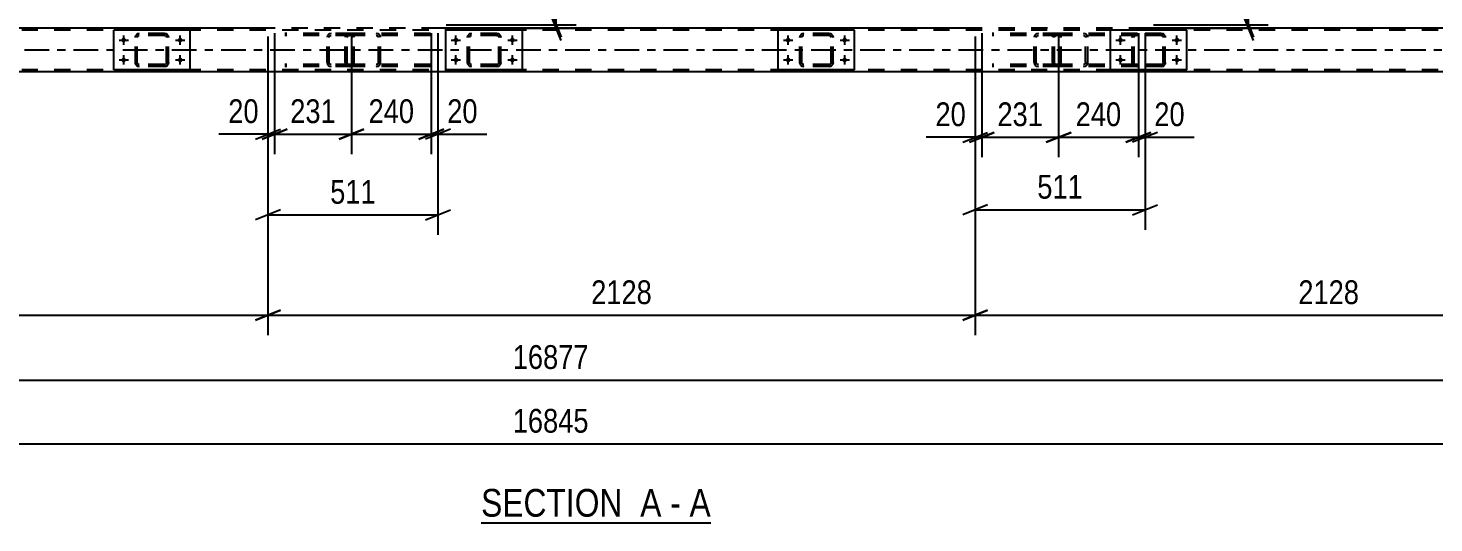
# Model space of a CAD drawing. Header units: millimetres. Extents: x -808 to 381, y -747 to 94.
# Drawn here: x -493.5 to -324.3, y -83.4 to -23.8 of the extents above; entities that cross this region are included whole.
import ezdxf

# ---------------------------------------------------------------- set-up
doc = ezdxf.new("R2010")
doc.units = ezdxf.units.MM
doc.linetypes.add('DXK_LINE_DOT2', pattern=[3.9198, 1.9599, -1.9599])
doc.linetypes.add('DXK_LINE_DOT3', pattern=[5.9187, 2.979, -0.9799, 0.9799, -0.9799])
doc.styles.add('Arial Narrow', font='ARIALN.TTF', dxfattribs={"height": 0.2})

# ---------------------------------------------------------------- blocks, each defined once
blk = doc.blocks.new('Unknown-232923327-12 - 69491')
at = {"color": 6, "linetype": 'Continuous'}
blk.add_line((-438.98, -83.37), (-411.33, -83.37), dxfattribs=at)
at = {"color": 0, "linetype": 'Continuous'}
for points in [[(-420.87, -82.62), (-420.87, -79.12), (-438.98, -79.12), (-438.98, -82.62)], [(-417.26, -82.62), (-417.26, -79.12), (-419.82, -79.12), (-419.82, -82.62)], [(-414.94, -82.62), (-414.94, -79.12), (-416.21, -79.12), (-416.21, -82.62)], [(-411.33, -82.62), (-411.33, -79.12), (-413.89, -79.12), (-413.89, -82.62)]]:
    blk.add_wipeout(points, dxfattribs=at)
at = {"color": 7, "linetype": 'Continuous', "style": 'Arial Narrow'}
for s, p in [('SECTION ', (-438.98, -82.62)), ('A', (-419.82, -82.62)), ('A', (-413.89, -82.62)), ('-', (-416.21, -82.62))]:
    blk.add_text(s, height=3.34, dxfattribs=at).set_placement(p)
blk = doc.blocks.new('Part-232923327-69558 - 69491')
at = {"color": 7, "linetype": 'DXK_LINE_DOT2'}
for p, q in [((-454.54, -24.4), (-462.6, -24.4)), ((-454.54, -24.64), (-462.6, -24.64)), ((-457.49, -24.7), (-457.53, -24.88)), ((-457.53, -27.92), (-457.53, -24.88)), ((-457.28, -24.88), (-457.26, -24.79)), ((-457.28, -27.92), (-457.28, -24.88)), ((-457.26, -24.79), (-457.2, -24.71)), ((-457.03, -24.4), (-457.22, -24.44)), ((-457.2, -24.71), (-457.12, -24.66)), ((-457.12, -24.66), (-457.03, -24.64)), ((-455.34, -24.64), (-455.34, -24.4)), ((-454.43, -24.44), (-454.54, -24.4)), ((-454.54, -24.64), (-454.48, -24.66)), ((-454.48, -24.66), (-454.44, -24.71)), ((-454.44, -24.71), (-454.41, -24.79)), ((-454.34, -24.54), (-454.43, -24.44)), ((-454.41, -24.79), (-454.4, -24.88)), ((-454.4, -27.92), (-454.4, -24.88)), ((-454.29, -24.7), (-454.34, -24.54)), ((-454.26, -24.88), (-454.29, -24.7)), ((-454.26, -27.92), (-454.26, -24.88)), ((-454.54, -28.16), (-462.6, -28.16)), ((-454.54, -28.4), (-462.6, -28.4)), ((-457.53, -27.92), (-457.49, -28.1)), ((-457.26, -28.01), (-457.28, -27.92)), ((-457.2, -28.09), (-457.26, -28.01)), ((-457.22, -28.36), (-457.03, -28.4)), ((-457.12, -28.14), (-457.2, -28.09)), ((-457.03, -28.16), (-457.12, -28.14)), ((-455.34, -28.4), (-455.34, -28.16)), ((-454.48, -28.14), (-454.54, -28.16)), ((-454.54, -28.4), (-454.43, -28.36)), ((-454.44, -28.09), (-454.48, -28.14)), ((-454.41, -28.01), (-454.44, -28.09)), ((-454.43, -28.36), (-454.34, -28.26)), ((-454.4, -27.92), (-454.41, -28.01)), ((-454.34, -28.26), (-454.29, -28.1)), ((-454.29, -28.1), (-454.26, -27.92))]:
    blk.add_line(p, q, dxfattribs=at)
for centre, start, end in [((-457.04, -24.9), 111.1941, 156.1506), ((-457.04, -27.91), 203.8494, 248.8059)]:
    blk.add_arc(centre, 0.492, start, end, dxfattribs=at)
blk = doc.blocks.new('Part-232923327-142457 - 69491')
at = {"color": 7, "linetype": 'DXK_LINE_DOT2'}
for p, q in [((-440.61, -24.88), (-440.57, -24.7)), ((-440.57, -24.7), (-440.61, -24.88)), ((-440.61, -27.92), (-440.61, -24.88)), ((-440.37, -24.88), (-440.35, -24.79)), ((-440.37, -27.92), (-440.37, -24.88)), ((-440.35, -24.79), (-440.3, -24.71)), ((-440.31, -24.44), (-440.13, -24.4)), ((-440.13, -24.4), (-440.31, -24.44)), ((-440.3, -24.71), (-440.22, -24.66)), ((-440.22, -24.66), (-440.13, -24.64)), ((-437.09, -24.4), (-440.13, -24.4)), ((-437.09, -24.64), (-440.13, -24.64)), ((-437.09, -24.4), (-436.9, -24.44)), ((-436.9, -24.44), (-437.09, -24.4)), ((-437.09, -24.64), (-436.99, -24.66)), ((-436.99, -24.66), (-436.92, -24.71)), ((-436.92, -24.71), (-436.86, -24.79)), ((-436.86, -24.79), (-436.85, -24.88)), ((-436.85, -27.92), (-436.85, -24.88)), ((-436.64, -24.7), (-436.61, -24.88)), ((-436.61, -24.88), (-436.64, -24.7)), ((-436.61, -27.92), (-436.61, -24.88)), ((-440.57, -28.1), (-440.61, -27.92)), ((-440.61, -27.92), (-440.57, -28.1)), ((-440.35, -28.01), (-440.37, -27.92)), ((-440.3, -28.09), (-440.35, -28.01)), ((-440.13, -28.4), (-440.31, -28.36)), ((-440.31, -28.36), (-440.13, -28.4)), ((-440.22, -28.14), (-440.3, -28.09)), ((-440.13, -28.16), (-440.22, -28.14)), ((-437.09, -28.16), (-440.13, -28.16)), ((-437.09, -28.4), (-440.13, -28.4)), ((-436.99, -28.14), (-437.09, -28.16)), ((-436.9, -28.36), (-437.09, -28.4)), ((-437.09, -28.4), (-436.9, -28.36)), ((-436.92, -28.09), (-436.99, -28.14)), ((-436.86, -28.01), (-436.92, -28.09)), ((-436.85, -27.92), (-436.86, -28.01)), ((-436.61, -27.92), (-436.64, -28.1)), ((-436.64, -28.1), (-436.61, -27.92))]:
    blk.add_line(p, q, dxfattribs=at)
at = {"color": 7, "linetype": 'DXK_LINE_DOT3'}
blk.add_line((-438.61, -26.4), (-438.61, -26.4), dxfattribs=at)
at = {"color": 7, "linetype": 'DXK_LINE_DOT2'}
for centre, start, end in [((-440.13, -24.88), 112.5, 157.5), ((-440.13, -24.88), 112.5, 157.5), ((-437.09, -24.88), 22.5, 67.5), ((-437.09, -24.88), 22.5, 67.5), ((-440.13, -27.92), 202.5, 247.5), ((-440.13, -27.92), 202.5, 247.5), ((-437.09, -27.92), 292.5, 337.5), ((-437.09, -27.92), 292.5, 337.5)]:
    blk.add_arc(centre, 0.48, start, end, dxfattribs=at)
blk = doc.blocks.new('Part-232923327-69547 - 69491')
at = {"color": 7, "linetype": 'DXK_LINE_DOT2'}
for p, q in [((-370.17, -24.7), (-370.21, -24.88)), ((-370.21, -27.92), (-370.21, -24.88)), ((-369.95, -24.88), (-369.94, -24.79)), ((-369.95, -27.92), (-369.95, -24.88)), ((-369.94, -24.79), (-369.88, -24.71)), ((-369.7, -24.4), (-369.89, -24.44)), ((-369.88, -24.71), (-369.8, -24.66)), ((-369.8, -24.66), (-369.7, -24.64)), ((-359.96, -24.4), (-369.7, -24.4)), ((-359.96, -24.64), (-369.7, -24.64)), ((-366.27, -24.44), (-366.46, -24.4)), ((-366.46, -24.64), (-366.37, -24.66)), ((-366.37, -24.66), (-366.28, -24.71)), ((-366.28, -24.71), (-366.23, -24.79)), ((-366.23, -24.79), (-366.21, -24.88)), ((-366.21, -27.92), (-366.21, -24.88)), ((-365.95, -24.88), (-365.99, -24.7)), ((-365.95, -27.92), (-365.95, -24.88)), ((-370.21, -27.92), (-370.17, -28.1)), ((-369.94, -28.01), (-369.95, -27.92)), ((-369.88, -28.09), (-369.94, -28.01)), ((-369.89, -28.36), (-369.7, -28.4)), ((-369.8, -28.14), (-369.88, -28.09)), ((-369.7, -28.16), (-369.8, -28.14)), ((-359.96, -28.16), (-369.7, -28.16)), ((-359.96, -28.4), (-369.7, -28.4)), ((-366.37, -28.14), (-366.46, -28.16)), ((-366.46, -28.4), (-366.27, -28.36)), ((-366.28, -28.09), (-366.37, -28.14)), ((-366.23, -28.01), (-366.28, -28.09)), ((-366.21, -27.92), (-366.23, -28.01)), ((-365.99, -28.1), (-365.95, -27.92))]:
    blk.add_line(p, q, dxfattribs=at)
for centre, start, end in [((-369.72, -24.9), 110.7583, 155.68), ((-366.44, -24.9), 24.32, 69.2417), ((-369.72, -27.9), 204.32, 249.2417), ((-366.44, -27.9), 290.7583, 335.68)]:
    blk.add_arc(centre, 0.496, start, end, dxfattribs=at)
blk = doc.blocks.new('Part-232923327-69549 - 69491')
at = {"color": 7, "linetype": 'DXK_LINE_DOT2'}
for p, q in [((-455.31, -24.7), (-455.34, -24.88)), ((-455.34, -27.92), (-455.34, -24.88)), ((-455.09, -24.88), (-455.07, -24.79)), ((-455.09, -27.92), (-455.09, -24.88)), ((-455.07, -24.79), (-455.01, -24.71)), ((-454.83, -24.4), (-455.03, -24.44)), ((-455.01, -24.71), (-454.93, -24.66)), ((-454.93, -24.66), (-454.83, -24.64)), ((-445.09, -24.4), (-454.83, -24.4)), ((-445.09, -24.64), (-454.83, -24.64)), ((-451.4, -24.44), (-451.6, -24.4)), ((-451.6, -24.64), (-451.5, -24.66)), ((-451.5, -24.66), (-451.42, -24.71)), ((-451.42, -24.71), (-451.36, -24.79)), ((-451.36, -24.79), (-451.34, -24.88)), ((-451.34, -27.92), (-451.34, -24.88)), ((-451.09, -24.88), (-451.13, -24.7)), ((-451.09, -27.92), (-451.09, -24.88)), ((-455.34, -27.92), (-455.31, -28.1)), ((-455.07, -28.01), (-455.09, -27.92)), ((-455.01, -28.09), (-455.07, -28.01)), ((-455.03, -28.36), (-454.83, -28.4)), ((-454.93, -28.14), (-455.01, -28.09)), ((-454.83, -28.16), (-454.93, -28.14)), ((-445.09, -28.16), (-454.83, -28.16)), ((-445.09, -28.4), (-454.83, -28.4)), ((-451.5, -28.14), (-451.6, -28.16)), ((-451.6, -28.4), (-451.4, -28.36)), ((-451.42, -28.09), (-451.5, -28.14)), ((-451.36, -28.01), (-451.42, -28.09)), ((-451.34, -27.92), (-451.36, -28.01)), ((-451.13, -28.1), (-451.09, -27.92))]:
    blk.add_line(p, q, dxfattribs=at)
for centre, start, end in [((-454.85, -24.9), 110.7583, 155.68), ((-451.58, -24.9), 24.32, 69.2417), ((-454.85, -27.9), 204.32, 249.2417), ((-451.58, -27.9), 290.7583, 335.68)]:
    blk.add_arc(centre, 0.496, start, end, dxfattribs=at)
blk = doc.blocks.new('Part-232923327-69557 - 69491')
at = {"color": 7, "linetype": 'DXK_LINE_DOT2'}
for p, q in [((-369.4, -24.4), (-377.47, -24.4)), ((-369.4, -24.64), (-377.47, -24.64)), ((-372.36, -24.7), (-372.4, -24.88)), ((-372.4, -27.92), (-372.4, -24.88)), ((-372.14, -24.88), (-372.12, -24.79)), ((-372.14, -27.92), (-372.14, -24.88)), ((-372.12, -24.79), (-372.07, -24.71)), ((-371.89, -24.4), (-372.09, -24.44)), ((-372.07, -24.71), (-371.99, -24.66)), ((-371.99, -24.66), (-371.89, -24.64)), ((-370.21, -24.64), (-370.21, -24.4)), ((-369.3, -24.44), (-369.4, -24.4)), ((-369.4, -24.64), (-369.35, -24.66)), ((-369.35, -24.66), (-369.31, -24.71)), ((-369.31, -24.71), (-369.28, -24.79)), ((-369.21, -24.54), (-369.3, -24.44)), ((-369.28, -24.79), (-369.27, -24.88)), ((-369.27, -27.92), (-369.27, -24.88)), ((-369.15, -24.7), (-369.21, -24.54)), ((-369.13, -24.88), (-369.15, -24.7)), ((-369.13, -27.92), (-369.13, -24.88)), ((-369.4, -28.16), (-377.47, -28.16)), ((-369.4, -28.4), (-377.47, -28.4)), ((-372.4, -27.92), (-372.36, -28.1)), ((-372.12, -28.01), (-372.14, -27.92)), ((-372.07, -28.09), (-372.12, -28.01)), ((-372.09, -28.36), (-371.89, -28.4)), ((-371.99, -28.14), (-372.07, -28.09)), ((-371.89, -28.16), (-371.99, -28.14)), ((-370.21, -28.4), (-370.21, -28.16)), ((-369.35, -28.14), (-369.4, -28.16)), ((-369.4, -28.4), (-369.3, -28.36)), ((-369.31, -28.09), (-369.35, -28.14)), ((-369.28, -28.01), (-369.31, -28.09)), ((-369.3, -28.36), (-369.21, -28.26)), ((-369.27, -27.92), (-369.28, -28.01)), ((-369.21, -28.26), (-369.15, -28.1)), ((-369.15, -28.1), (-369.13, -27.92))]:
    blk.add_line(p, q, dxfattribs=at)
for centre, start, end in [((-371.91, -24.9), 111.1941, 156.1506), ((-371.91, -27.91), 203.8494, 248.8059)]:
    blk.add_arc(centre, 0.492, start, end, dxfattribs=at)
blk = doc.blocks.new('Part-232923327-69654 - 69491')
at = {"color": 7, "linetype": 'DXK_LINE_DOT2'}
for p, q in [((-100.35, -24), (-731.21, -24)), ((-444.18, -23.76), (-464.64, -23.76)), ((-359.05, -23.76), (-379.5, -23.76)), ((-100.35, -28.8), (-731.21, -28.8))]:
    blk.add_line(p, q, dxfattribs=at)
at = {"color": 2, "linetype": 'Continuous'}
for p, q in [((-464.64, -23.76), (-529.32, -23.76)), ((-379.5, -23.76), (-444.18, -23.76)), ((-294.37, -23.76), (-359.05, -23.76)), ((-100.35, -29.04), (-731.21, -29.04))]:
    blk.add_line(p, q, dxfattribs=at)
at = {"color": 7, "linetype": 'DXK_LINE_DOT3'}
blk.add_line((-100.35, -26.4), (-731.21, -26.4), dxfattribs=at)
blk = doc.blocks.new('Part-232923327-142453 - 69491')
at = {"color": 7, "linetype": 'DXK_LINE_DOT2'}
for p, q in [((-480.61, -24.88), (-480.57, -24.7)), ((-480.57, -24.7), (-480.61, -24.88)), ((-480.61, -27.92), (-480.61, -24.88)), ((-480.37, -24.88), (-480.35, -24.79)), ((-480.37, -27.92), (-480.37, -24.88)), ((-480.35, -24.79), (-480.3, -24.71)), ((-480.31, -24.44), (-480.13, -24.4)), ((-480.13, -24.4), (-480.31, -24.44)), ((-480.3, -24.71), (-480.22, -24.66)), ((-480.22, -24.66), (-480.13, -24.64)), ((-477.09, -24.4), (-480.13, -24.4)), ((-477.09, -24.64), (-480.13, -24.64)), ((-477.09, -24.4), (-476.9, -24.44)), ((-476.9, -24.44), (-477.09, -24.4)), ((-477.09, -24.64), (-476.99, -24.66)), ((-476.99, -24.66), (-476.92, -24.71)), ((-476.92, -24.71), (-476.86, -24.79)), ((-476.86, -24.79), (-476.85, -24.88)), ((-476.85, -27.92), (-476.85, -24.88)), ((-476.64, -24.7), (-476.61, -24.88)), ((-476.61, -24.88), (-476.64, -24.7)), ((-476.61, -27.92), (-476.61, -24.88)), ((-480.57, -28.1), (-480.61, -27.92)), ((-480.61, -27.92), (-480.57, -28.1)), ((-480.35, -28.01), (-480.37, -27.92)), ((-480.3, -28.09), (-480.35, -28.01)), ((-480.13, -28.4), (-480.31, -28.36)), ((-480.31, -28.36), (-480.13, -28.4)), ((-480.22, -28.14), (-480.3, -28.09)), ((-480.13, -28.16), (-480.22, -28.14)), ((-477.09, -28.16), (-480.13, -28.16)), ((-477.09, -28.4), (-480.13, -28.4)), ((-476.99, -28.14), (-477.09, -28.16)), ((-476.9, -28.36), (-477.09, -28.4)), ((-477.09, -28.4), (-476.9, -28.36)), ((-476.92, -28.09), (-476.99, -28.14)), ((-476.86, -28.01), (-476.92, -28.09)), ((-476.85, -27.92), (-476.86, -28.01)), ((-476.61, -27.92), (-476.64, -28.1)), ((-476.64, -28.1), (-476.61, -27.92))]:
    blk.add_line(p, q, dxfattribs=at)
at = {"color": 7, "linetype": 'DXK_LINE_DOT3'}
blk.add_line((-478.61, -26.4), (-478.61, -26.4), dxfattribs=at)
at = {"color": 7, "linetype": 'DXK_LINE_DOT2'}
for centre, start, end in [((-480.13, -24.88), 112.5, 157.5), ((-480.13, -24.88), 112.5, 157.5), ((-477.09, -24.88), 22.5, 67.5), ((-477.09, -24.88), 22.5, 67.5), ((-480.13, -27.92), 202.5, 247.5), ((-480.13, -27.92), 202.5, 247.5), ((-477.09, -27.92), 292.5, 337.5), ((-477.09, -27.92), 292.5, 337.5)]:
    blk.add_arc(centre, 0.48, start, end, dxfattribs=at)
blk = doc.blocks.new('Part-232923327-142454 - 69491')
at = {"color": 2, "linetype": 'Continuous'}
for p, q in [((-474.01, -24), (-483.21, -24)), ((-483.21, -28.8), (-483.21, -24)), ((-474.01, -28.8), (-474.01, -24)), ((-474.01, -28.8), (-483.21, -28.8))]:
    blk.add_line(p, q, dxfattribs=at)
blk = doc.blocks.new('Part-232923327-142458 - 69491')
at = {"color": 2, "linetype": 'Continuous'}
for p, q in [((-434.01, -24), (-443.21, -24)), ((-443.21, -28.8), (-443.21, -24)), ((-434.01, -28.8), (-434.01, -24)), ((-434.01, -28.8), (-443.21, -28.8))]:
    blk.add_line(p, q, dxfattribs=at)
blk = doc.blocks.new('Part-232923327-142461 - 69491')
at = {"color": 7, "linetype": 'DXK_LINE_DOT2'}
for p, q in [((-400.61, -24.88), (-400.57, -24.7)), ((-400.57, -24.7), (-400.61, -24.88)), ((-400.61, -27.92), (-400.61, -24.88)), ((-400.37, -24.88), (-400.35, -24.79)), ((-400.37, -27.92), (-400.37, -24.88)), ((-400.35, -24.79), (-400.3, -24.71)), ((-400.31, -24.44), (-400.13, -24.4)), ((-400.13, -24.4), (-400.31, -24.44)), ((-400.3, -24.71), (-400.22, -24.66)), ((-400.22, -24.66), (-400.13, -24.64)), ((-397.09, -24.4), (-400.13, -24.4)), ((-397.09, -24.64), (-400.13, -24.64)), ((-397.09, -24.4), (-396.9, -24.44)), ((-396.9, -24.44), (-397.09, -24.4)), ((-397.09, -24.64), (-396.99, -24.66)), ((-396.99, -24.66), (-396.92, -24.71)), ((-396.92, -24.71), (-396.86, -24.79)), ((-396.86, -24.79), (-396.85, -24.88)), ((-396.85, -27.92), (-396.85, -24.88)), ((-396.64, -24.7), (-396.61, -24.88)), ((-396.61, -24.88), (-396.64, -24.7)), ((-396.61, -27.92), (-396.61, -24.88)), ((-400.57, -28.1), (-400.61, -27.92)), ((-400.61, -27.92), (-400.57, -28.1)), ((-400.35, -28.01), (-400.37, -27.92)), ((-400.3, -28.09), (-400.35, -28.01)), ((-400.13, -28.4), (-400.31, -28.36)), ((-400.31, -28.36), (-400.13, -28.4)), ((-400.22, -28.14), (-400.3, -28.09)), ((-400.13, -28.16), (-400.22, -28.14)), ((-397.09, -28.16), (-400.13, -28.16)), ((-397.09, -28.4), (-400.13, -28.4)), ((-396.99, -28.14), (-397.09, -28.16)), ((-396.9, -28.36), (-397.09, -28.4)), ((-397.09, -28.4), (-396.9, -28.36)), ((-396.92, -28.09), (-396.99, -28.14)), ((-396.86, -28.01), (-396.92, -28.09)), ((-396.85, -27.92), (-396.86, -28.01)), ((-396.61, -27.92), (-396.64, -28.1)), ((-396.64, -28.1), (-396.61, -27.92))]:
    blk.add_line(p, q, dxfattribs=at)
at = {"color": 7, "linetype": 'DXK_LINE_DOT3'}
blk.add_line((-398.61, -26.4), (-398.61, -26.4), dxfattribs=at)
at = {"color": 7, "linetype": 'DXK_LINE_DOT2'}
for centre, start, end in [((-400.13, -24.88), 112.5, 157.5), ((-400.13, -24.88), 112.5, 157.5), ((-397.09, -24.88), 22.5, 67.5), ((-397.09, -24.88), 22.5, 67.5), ((-400.13, -27.92), 202.5, 247.5), ((-400.13, -27.92), 202.5, 247.5), ((-397.09, -27.92), 292.5, 337.5), ((-397.09, -27.92), 292.5, 337.5)]:
    blk.add_arc(centre, 0.48, start, end, dxfattribs=at)
blk = doc.blocks.new('Part-232923327-142462 - 69491')
at = {"color": 2, "linetype": 'Continuous'}
for p, q in [((-394.01, -24), (-403.21, -24)), ((-403.21, -28.8), (-403.21, -24)), ((-394.01, -28.8), (-394.01, -24)), ((-394.01, -28.8), (-403.21, -28.8))]:
    blk.add_line(p, q, dxfattribs=at)
blk = doc.blocks.new('Part-232923327-142464 - 69491')
at = {"color": 7, "linetype": 'DXK_LINE_DOT2'}
for p, q in [((-360.61, -24.88), (-360.57, -24.7)), ((-360.57, -24.7), (-360.61, -24.88)), ((-360.61, -27.92), (-360.61, -24.88)), ((-360.37, -24.88), (-360.35, -24.79)), ((-360.37, -27.92), (-360.37, -24.88)), ((-360.35, -24.79), (-360.3, -24.71)), ((-360.31, -24.44), (-360.13, -24.4)), ((-360.13, -24.4), (-360.31, -24.44)), ((-360.3, -24.71), (-360.22, -24.66)), ((-360.22, -24.66), (-360.13, -24.64)), ((-357.09, -24.4), (-360.13, -24.4)), ((-357.09, -24.64), (-360.13, -24.64)), ((-357.09, -24.4), (-356.9, -24.44)), ((-356.9, -24.44), (-357.09, -24.4)), ((-357.09, -24.64), (-356.99, -24.66)), ((-356.99, -24.66), (-356.92, -24.71)), ((-356.92, -24.71), (-356.86, -24.79)), ((-356.86, -24.79), (-356.85, -24.88)), ((-356.85, -27.92), (-356.85, -24.88)), ((-356.64, -24.7), (-356.61, -24.88)), ((-356.61, -24.88), (-356.64, -24.7)), ((-356.61, -27.92), (-356.61, -24.88)), ((-360.57, -28.1), (-360.61, -27.92)), ((-360.61, -27.92), (-360.57, -28.1)), ((-360.35, -28.01), (-360.37, -27.92)), ((-360.3, -28.09), (-360.35, -28.01)), ((-360.13, -28.4), (-360.31, -28.36)), ((-360.31, -28.36), (-360.13, -28.4)), ((-360.22, -28.14), (-360.3, -28.09)), ((-360.13, -28.16), (-360.22, -28.14)), ((-357.09, -28.16), (-360.13, -28.16)), ((-357.09, -28.4), (-360.13, -28.4)), ((-356.99, -28.14), (-357.09, -28.16)), ((-356.9, -28.36), (-357.09, -28.4)), ((-357.09, -28.4), (-356.9, -28.36)), ((-356.92, -28.09), (-356.99, -28.14)), ((-356.86, -28.01), (-356.92, -28.09)), ((-356.85, -27.92), (-356.86, -28.01)), ((-356.61, -27.92), (-356.64, -28.1)), ((-356.64, -28.1), (-356.61, -27.92))]:
    blk.add_line(p, q, dxfattribs=at)
at = {"color": 7, "linetype": 'DXK_LINE_DOT3'}
blk.add_line((-358.61, -26.4), (-358.61, -26.4), dxfattribs=at)
at = {"color": 7, "linetype": 'DXK_LINE_DOT2'}
for centre, start, end in [((-360.13, -24.88), 112.5, 157.5), ((-360.13, -24.88), 112.5, 157.5), ((-357.09, -24.88), 22.5, 67.5), ((-357.09, -24.88), 22.5, 67.5), ((-360.13, -27.92), 202.5, 247.5), ((-360.13, -27.92), 202.5, 247.5), ((-357.09, -27.92), 292.5, 337.5), ((-357.09, -27.92), 292.5, 337.5)]:
    blk.add_arc(centre, 0.48, start, end, dxfattribs=at)
blk = doc.blocks.new('Part-232923327-142465 - 69491')
at = {"color": 2, "linetype": 'Continuous'}
for p, q in [((-354.01, -24), (-363.21, -24)), ((-363.21, -28.8), (-363.21, -24)), ((-354.01, -28.8), (-354.01, -24)), ((-354.01, -28.8), (-363.21, -28.8))]:
    blk.add_line(p, q, dxfattribs=at)
blk = doc.blocks.new('Bolt-232923327-142532 - 69491')
at = {"linetype": 'Continuous'}
for points in [[(-482.01, -24.92, -1), (-482.01, -25.48, -1)], [(-475.21, -24.92, -1), (-475.21, -25.48, -1)], [(-482.01, -27.32, -1), (-482.01, -27.88, -1)], [(-475.21, -27.32, -1), (-475.21, -27.88, -1)]]:
    blk.add_hatch(color=1, dxfattribs=at).paths.add_polyline_path(points)
at = {"color": 1, "linetype": 'Continuous'}
for p, q in [((-482.57, -25.2), (-481.45, -25.2)), ((-482.01, -25.76), (-482.01, -24.64)), ((-475.77, -25.2), (-474.65, -25.2)), ((-475.21, -25.76), (-475.21, -24.64)), ((-482.01, -28.16), (-482.01, -27.04)), ((-475.21, -28.16), (-475.21, -27.04)), ((-482.57, -27.6), (-481.45, -27.6)), ((-475.77, -27.6), (-474.65, -27.6))]:
    blk.add_line(p, q, dxfattribs=at)
blk = doc.blocks.new('Bolt-232923327-142534 - 69491')
at = {"linetype": 'Continuous'}
for points in [[(-442.01, -24.92, -1), (-442.01, -25.48, -1)], [(-435.21, -24.92, -1), (-435.21, -25.48, -1)], [(-442.01, -27.32, -1), (-442.01, -27.88, -1)], [(-435.21, -27.32, -1), (-435.21, -27.88, -1)]]:
    blk.add_hatch(color=1, dxfattribs=at).paths.add_polyline_path(points)
at = {"color": 1, "linetype": 'Continuous'}
for p, q in [((-442.57, -25.2), (-441.45, -25.2)), ((-442.01, -25.76), (-442.01, -24.64)), ((-435.77, -25.2), (-434.65, -25.2)), ((-435.21, -25.76), (-435.21, -24.64)), ((-442.01, -28.16), (-442.01, -27.04)), ((-435.21, -28.16), (-435.21, -27.04)), ((-442.57, -27.6), (-441.45, -27.6)), ((-435.77, -27.6), (-434.65, -27.6))]:
    blk.add_line(p, q, dxfattribs=at)
blk = doc.blocks.new('Bolt-232923327-142536 - 69491')
at = {"linetype": 'Continuous'}
for points in [[(-402.01, -24.92, -1), (-402.01, -25.48, -1)], [(-395.21, -24.92, -1), (-395.21, -25.48, -1)], [(-402.01, -27.32, -1), (-402.01, -27.88, -1)], [(-395.21, -27.32, -1), (-395.21, -27.88, -1)]]:
    blk.add_hatch(color=1, dxfattribs=at).paths.add_polyline_path(points)
at = {"color": 1, "linetype": 'Continuous'}
for p, q in [((-402.57, -25.2), (-401.45, -25.2)), ((-402.01, -25.76), (-402.01, -24.64)), ((-395.77, -25.2), (-394.65, -25.2)), ((-395.21, -25.76), (-395.21, -24.64)), ((-402.01, -28.16), (-402.01, -27.04)), ((-395.21, -28.16), (-395.21, -27.04)), ((-402.57, -27.6), (-401.45, -27.6)), ((-395.77, -27.6), (-394.65, -27.6))]:
    blk.add_line(p, q, dxfattribs=at)
blk = doc.blocks.new('Bolt-232923327-142537 - 69491')
at = {"linetype": 'Continuous'}
for points in [[(-362.01, -24.92, -1), (-362.01, -25.48, -1)], [(-355.21, -24.92, -1), (-355.21, -25.48, -1)], [(-362.01, -27.32, -1), (-362.01, -27.88, -1)], [(-355.21, -27.32, -1), (-355.21, -27.88, -1)]]:
    blk.add_hatch(color=1, dxfattribs=at).paths.add_polyline_path(points)
at = {"color": 1, "linetype": 'Continuous'}
for p, q in [((-362.57, -25.2), (-361.45, -25.2)), ((-362.01, -25.76), (-362.01, -24.64)), ((-355.77, -25.2), (-354.65, -25.2)), ((-355.21, -25.76), (-355.21, -24.64)), ((-362.01, -28.16), (-362.01, -27.04)), ((-355.21, -28.16), (-355.21, -27.04)), ((-362.57, -27.6), (-361.45, -27.6)), ((-355.77, -27.6), (-354.65, -27.6))]:
    blk.add_line(p, q, dxfattribs=at)
blk = doc.blocks.new('StraightDimension-232923327-123029 - 69491')
at = {"color": 7, "linetype": 'Continuous'}
for p, q in [((-549.77, -24.76), (-549.77, -60.76)), ((-464.64, -24.76), (-464.64, -60.76)), ((-548.27, -57.76), (-551.27, -58.96)), ((-549.77, -58.36), (-464.64, -58.36)), ((-466.14, -58.96), (-463.14, -57.76))]:
    blk.add_line(p, q, dxfattribs=at)
at = {"color": 0}
blk.add_wipeout([(-502.95, -57.61), (-502.95, -53.41), (-511.46, -53.41), (-511.46, -57.61)], dxfattribs=at)
at = {"color": 3, "style": 'Arial Narrow'}
blk.add_text('2128', height=2.863, dxfattribs=at).set_placement((-510.86, -57.01))
blk = doc.blocks.new('StraightDimension-232923327-86507 - 69491')
at = {"color": 7, "linetype": 'Continuous'}
for p, q in [((-379.5, -24.76), (-379.5, -39.32)), ((-378.7, -24.36), (-378.7, -39.32)), ((-381, -37.52), (-378, -36.32)), ((-377.2, -36.32), (-380.2, -37.52)), ((-379.5, -36.92), (-378.7, -36.92))]:
    blk.add_line(p, q, dxfattribs=at)
at = {"color": 0}
blk.add_wipeout([(-380.03, -36.17), (-380.03, -31.97), (-384.88, -31.97), (-384.88, -36.17)], dxfattribs=at)
at = {"color": 7, "linetype": 'Continuous'}
blk.add_line((-379.5, -36.92), (-385.41, -36.92), dxfattribs=at)
blk.add_line((-379.5, -36.92), (-385.41, -36.92), dxfattribs=at)
at = {"color": 3, "style": 'Arial Narrow'}
blk.add_text('20', height=2.863, dxfattribs=at).set_placement((-384.28, -35.57))
blk = doc.blocks.new('StraightDimension-232923327-123027 - 69491')
at = {"color": 7, "linetype": 'Continuous'}
for p, q in [((-379.5, -24.76), (-379.5, -60.76)), ((-294.37, -24.76), (-294.37, -60.76)), ((-378, -57.76), (-381, -58.96)), ((-379.5, -58.36), (-294.37, -58.36)), ((-295.87, -58.96), (-292.87, -57.76))]:
    blk.add_line(p, q, dxfattribs=at)
at = {"color": 0}
blk.add_wipeout([(-332.68, -57.61), (-332.68, -53.41), (-341.19, -53.41), (-341.19, -57.61)], dxfattribs=at)
at = {"color": 3, "style": 'Arial Narrow'}
blk.add_text('2128', height=2.863, dxfattribs=at).set_placement((-340.59, -57.01))
blk = doc.blocks.new('StraightDimension-232923327-86463 - 69491')
at = {"color": 7, "linetype": 'Continuous'}
for p, q in [((-464.64, -24.76), (-464.64, -38.95)), ((-463.84, -24.36), (-463.84, -38.95)), ((-466.14, -37.15), (-463.14, -35.95)), ((-462.34, -35.95), (-465.34, -37.15)), ((-464.64, -36.55), (-463.84, -36.55))]:
    blk.add_line(p, q, dxfattribs=at)
at = {"color": 0}
blk.add_wipeout([(-465.16, -35.8), (-465.16, -31.6), (-470.02, -31.6), (-470.02, -35.8)], dxfattribs=at)
at = {"color": 7, "linetype": 'Continuous'}
blk.add_line((-464.64, -36.55), (-470.54, -36.55), dxfattribs=at)
blk.add_line((-464.64, -36.55), (-470.54, -36.55), dxfattribs=at)
at = {"color": 3, "style": 'Arial Narrow'}
blk.add_text('20', height=2.863, dxfattribs=at).set_placement((-469.42, -35.2))
blk = doc.blocks.new('StraightDimension-232923327-86505 - 69491')
at = {"color": 7, "linetype": 'Continuous'}
for p, q in [((-379.5, -24.76), (-379.5, -48.06)), ((-359.05, -24.76), (-359.05, -48.06)), ((-378, -45.06), (-381, -46.26)), ((-379.5, -45.66), (-359.05, -45.66)), ((-360.55, -46.26), (-357.55, -45.06))]:
    blk.add_line(p, q, dxfattribs=at)
at = {"color": 0}
blk.add_wipeout([(-365.93, -44.91), (-365.93, -40.71), (-372.62, -40.71), (-372.62, -44.91)], dxfattribs=at)
at = {"color": 3, "style": 'Arial Narrow'}
blk.add_text('511', height=2.863, dxfattribs=at).set_placement((-372.02, -44.31))
blk = doc.blocks.new('StraightDimension-232923327-123028 - 69491')
at = {"color": 7, "linetype": 'Continuous'}
for p, q in [((-464.64, -24.76), (-464.64, -60.76)), ((-379.5, -24.76), (-379.5, -60.76)), ((-463.14, -57.76), (-466.14, -58.96)), ((-464.64, -58.36), (-379.5, -58.36)), ((-381, -58.96), (-378, -57.76))]:
    blk.add_line(p, q, dxfattribs=at)
at = {"color": 0}
blk.add_wipeout([(-417.81, -57.61), (-417.81, -53.41), (-426.33, -53.41), (-426.33, -57.61)], dxfattribs=at)
at = {"color": 3, "style": 'Arial Narrow'}
blk.add_text('2128', height=2.863, dxfattribs=at).set_placement((-425.73, -57.01))
blk = doc.blocks.new('StraightDimension-232923327-123318 - 69491')
at = {"color": 7, "linetype": 'Continuous'}
blk.add_line((-761.48, -66.17), (-99.71, -66.17), dxfattribs=at)
at = {"color": 0}
blk.add_wipeout([(-425.43, -65.42), (-425.43, -61.22), (-435.77, -61.22), (-435.77, -65.42)], dxfattribs=at)
at = {"color": 3, "style": 'Arial Narrow'}
blk.add_text('16877', height=2.863, dxfattribs=at).set_placement((-435.17, -64.82))
blk = doc.blocks.new('StraightDimension-232923327-86461 - 69491')
at = {"color": 7, "linetype": 'Continuous'}
for p, q in [((-464.64, -24.76), (-464.64, -48.67)), ((-444.18, -24.76), (-444.18, -48.67)), ((-463.14, -45.67), (-466.14, -46.87)), ((-445.68, -46.87), (-442.68, -45.67)), ((-464.64, -46.27), (-444.18, -46.27))]:
    blk.add_line(p, q, dxfattribs=at)
at = {"color": 0}
blk.add_wipeout([(-451.07, -45.52), (-451.07, -41.32), (-457.75, -41.32), (-457.75, -45.52)], dxfattribs=at)
at = {"color": 3, "style": 'Arial Narrow'}
blk.add_text('511', height=2.863, dxfattribs=at).set_placement((-457.15, -44.92))
blk = doc.blocks.new('StraightDimension-232923327-86465 - 69491')
at = {"color": 7, "linetype": 'Continuous'}
for p, q in [((-463.84, -24.36), (-463.84, -38.95)), ((-454.59, -24.36), (-454.59, -38.95)), ((-465.34, -37.15), (-462.34, -35.95)), ((-463.84, -36.55), (-454.59, -36.55)), ((-453.09, -35.95), (-456.09, -37.15))]:
    blk.add_line(p, q, dxfattribs=at)
at = {"color": 0}
blk.add_wipeout([(-455.87, -35.8), (-455.87, -31.6), (-462.56, -31.6), (-462.56, -35.8)], dxfattribs=at)
at = {"color": 3, "style": 'Arial Narrow'}
blk.add_text('231', height=2.863, dxfattribs=at).set_placement((-461.96, -35.2))
blk = doc.blocks.new('StraightDimension-232923327-86466 - 69491')
at = {"color": 7, "linetype": 'Continuous'}
for p, q in [((-454.59, -24.36), (-454.59, -38.95)), ((-444.98, -24.36), (-444.98, -38.95)), ((-456.09, -37.15), (-453.09, -35.95)), ((-454.59, -36.55), (-444.98, -36.55)), ((-443.48, -35.95), (-446.48, -37.15))]:
    blk.add_line(p, q, dxfattribs=at)
at = {"color": 0}
blk.add_wipeout([(-446.45, -35.8), (-446.45, -31.6), (-453.13, -31.6), (-453.13, -35.8)], dxfattribs=at)
at = {"color": 3, "style": 'Arial Narrow'}
blk.add_text('240', height=2.863, dxfattribs=at).set_placement((-452.53, -35.2))
blk = doc.blocks.new('StraightDimension-232923327-86467 - 69491')
at = {"color": 7, "linetype": 'Continuous'}
for p, q in [((-444.98, -24.36), (-444.98, -38.95)), ((-444.18, -24.36), (-444.18, -38.95)), ((-446.48, -37.15), (-443.48, -35.95)), ((-442.68, -35.95), (-445.68, -37.15)), ((-444.98, -36.55), (-444.18, -36.55))]:
    blk.add_line(p, q, dxfattribs=at)
at = {"color": 0}
blk.add_wipeout([(-438.8, -35.8), (-438.8, -31.6), (-443.66, -31.6), (-443.66, -35.8)], dxfattribs=at)
at = {"color": 7, "linetype": 'Continuous'}
blk.add_line((-444.18, -36.55), (-438.28, -36.55), dxfattribs=at)
blk.add_line((-444.18, -36.55), (-438.28, -36.55), dxfattribs=at)
at = {"color": 3, "style": 'Arial Narrow'}
blk.add_text('20', height=2.863, dxfattribs=at).set_placement((-443.06, -35.2))
blk = doc.blocks.new('StraightDimension-232923327-86509 - 69491')
at = {"color": 7, "linetype": 'Continuous'}
for p, q in [((-378.7, -24.36), (-378.7, -39.32)), ((-369.46, -24.36), (-369.46, -39.32)), ((-380.2, -37.52), (-377.2, -36.32)), ((-378.7, -36.92), (-369.46, -36.92)), ((-367.96, -36.32), (-370.96, -37.52))]:
    blk.add_line(p, q, dxfattribs=at)
at = {"color": 0}
blk.add_wipeout([(-370.74, -36.17), (-370.74, -31.97), (-377.42, -31.97), (-377.42, -36.17)], dxfattribs=at)
at = {"color": 3, "style": 'Arial Narrow'}
blk.add_text('231', height=2.863, dxfattribs=at).set_placement((-376.82, -35.57))
blk = doc.blocks.new('StraightDimension-232923327-86510 - 69491')
at = {"color": 7, "linetype": 'Continuous'}
for p, q in [((-369.46, -24.36), (-369.46, -39.32)), ((-359.85, -24.36), (-359.85, -39.32)), ((-370.96, -37.52), (-367.96, -36.32)), ((-369.46, -36.92), (-359.85, -36.92)), ((-358.35, -36.32), (-361.35, -37.52))]:
    blk.add_line(p, q, dxfattribs=at)
at = {"color": 0}
blk.add_wipeout([(-361.31, -36.17), (-361.31, -31.97), (-368, -31.97), (-368, -36.17)], dxfattribs=at)
at = {"color": 3, "style": 'Arial Narrow'}
blk.add_text('240', height=2.863, dxfattribs=at).set_placement((-367.4, -35.57))
blk = doc.blocks.new('StraightDimension-232923327-86511 - 69491')
at = {"color": 7, "linetype": 'Continuous'}
for p, q in [((-359.85, -24.36), (-359.85, -39.32)), ((-359.05, -24.36), (-359.05, -39.32)), ((-361.35, -37.52), (-358.35, -36.32)), ((-357.55, -36.32), (-360.55, -37.52)), ((-359.85, -36.92), (-359.05, -36.92))]:
    blk.add_line(p, q, dxfattribs=at)
at = {"color": 0}
blk.add_wipeout([(-353.67, -36.17), (-353.67, -31.97), (-358.53, -31.97), (-358.53, -36.17)], dxfattribs=at)
at = {"color": 7, "linetype": 'Continuous'}
blk.add_line((-359.05, -36.92), (-353.14, -36.92), dxfattribs=at)
blk.add_line((-359.05, -36.92), (-353.14, -36.92), dxfattribs=at)
at = {"color": 3, "style": 'Arial Narrow'}
blk.add_text('20', height=2.863, dxfattribs=at).set_placement((-357.93, -35.57))
blk = doc.blocks.new('StraightDimension-232923327-100106 - 69491')
at = {"color": 7, "linetype": 'Continuous'}
for p, q in [((-430.55, -21.86), (-429.35, -24.86)), ((-443.18, -23.36), (-427.55, -23.36)), ((-429.35, -25.26), (-430.55, -22.26)), ((-429.95, -23.76), (-429.95, -23.36)), ((-443.18, -23.76), (-427.55, -23.76))]:
    blk.add_line(p, q, dxfattribs=at)
at = {"color": 0}
blk.add_wipeout([(-430.7, -17.98), (-434.9, -17.98), (-434.9, -22.84), (-430.7, -22.84)], dxfattribs=at)
at = {"color": 7, "linetype": 'Continuous'}
blk.add_line((-429.95, -23.36), (-429.95, -17.45), dxfattribs=at)
blk.add_line((-429.95, -23.36), (-429.95, -17.45), dxfattribs=at)
at = {"color": 3, "style": 'Arial Narrow'}
blk.add_text('10', height=2.863, rotation=90.0002, dxfattribs=at).set_placement((-431.3, -22.24))
blk = doc.blocks.new('StraightDimension-232923327-100118 - 69491')
at = {"color": 7, "linetype": 'Continuous'}
for p, q in [((-347.21, -21.86), (-346.01, -24.86)), ((-358.05, -23.36), (-344.21, -23.36)), ((-346.01, -25.26), (-347.21, -22.26)), ((-346.61, -23.76), (-346.61, -23.36)), ((-358.05, -23.76), (-344.21, -23.76))]:
    blk.add_line(p, q, dxfattribs=at)
at = {"color": 0}
blk.add_wipeout([(-347.36, -17.98), (-351.56, -17.98), (-351.56, -22.84), (-347.36, -22.84)], dxfattribs=at)
at = {"color": 7, "linetype": 'Continuous'}
blk.add_line((-346.61, -23.36), (-346.61, -17.45), dxfattribs=at)
blk.add_line((-346.61, -23.36), (-346.61, -17.45), dxfattribs=at)
at = {"color": 3, "style": 'Arial Narrow'}
blk.add_text('10', height=2.863, rotation=90.0002, dxfattribs=at).set_placement((-347.96, -22.24))
blk = doc.blocks.new('StraightDimension-232923327-123200 - 69491')
at = {"color": 7, "linetype": 'Continuous'}
blk.add_line((-760.84, -73.85), (-100.35, -73.85), dxfattribs=at)
at = {"color": 0}
blk.add_wipeout([(-425.43, -73.1), (-425.43, -68.9), (-435.77, -68.9), (-435.77, -73.1)], dxfattribs=at)
at = {"color": 3, "style": 'Arial Narrow'}
blk.add_text('16845', height=2.863, dxfattribs=at).set_placement((-435.17, -72.5))

msp = doc.modelspace()

# ---------------------------------------------------------------- block references
for name in ['Part-232923327-69654 - 69491', 'Part-232923327-142454 - 69491', 'Bolt-232923327-142532 - 69491', 'Part-232923327-142453 - 69491', 'Part-232923327-69558 - 69491', 'Part-232923327-69549 - 69491', 'Part-232923327-142458 - 69491', 'Bolt-232923327-142534 - 69491', 'Part-232923327-142457 - 69491', 'Part-232923327-142462 - 69491', 'Bolt-232923327-142536 - 69491', 'Part-232923327-142461 - 69491', 'Part-232923327-69557 - 69491', 'Part-232923327-69547 - 69491', 'Part-232923327-142465 - 69491', 'Bolt-232923327-142537 - 69491', 'Part-232923327-142464 - 69491', 'Unknown-232923327-12 - 69491']:
    msp.add_blockref(name, (0, 0))

# ---------------------------------------------------------------- next in the draw order: block references
for name in ['StraightDimension-232923327-123029 - 69491', 'StraightDimension-232923327-86507 - 69491']:
    msp.add_blockref(name, (0, 0))

# ---------------------------------------------------------------- next in the draw order: block references
for name in ['StraightDimension-232923327-86463 - 69491', 'StraightDimension-232923327-123027 - 69491']:
    msp.add_blockref(name, (0, 0))

# ---------------------------------------------------------------- next in the draw order: block references
msp.add_blockref('StraightDimension-232923327-86505 - 69491', (0, 0))

# ---------------------------------------------------------------- next in the draw order: block references
msp.add_blockref('StraightDimension-232923327-123028 - 69491', (0, 0))

# ---------------------------------------------------------------- next in the draw order: block references
msp.add_blockref('StraightDimension-232923327-123318 - 69491', (0, 0))

# ---------------------------------------------------------------- next in the draw order: block references
for name in ['StraightDimension-232923327-86461 - 69491', 'StraightDimension-232923327-86509 - 69491']:
    msp.add_blockref(name, (0, 0))

# ---------------------------------------------------------------- next in the draw order: block references
for name in ['StraightDimension-232923327-86465 - 69491', 'StraightDimension-232923327-86510 - 69491']:
    msp.add_blockref(name, (0, 0))

# ---------------------------------------------------------------- next in the draw order: block references
for name in ['StraightDimension-232923327-86466 - 69491', 'StraightDimension-232923327-86511 - 69491']:
    msp.add_blockref(name, (0, 0))

# ---------------------------------------------------------------- next in the draw order: block references
for name in ['StraightDimension-232923327-100118 - 69491', 'StraightDimension-232923327-86467 - 69491']:
    msp.add_blockref(name, (0, 0))

# ---------------------------------------------------------------- next in the draw order: block references
for name in ['StraightDimension-232923327-100106 - 69491', 'StraightDimension-232923327-123200 - 69491']:
    msp.add_blockref(name, (0, 0))

doc.saveas('drawing.dxf')
